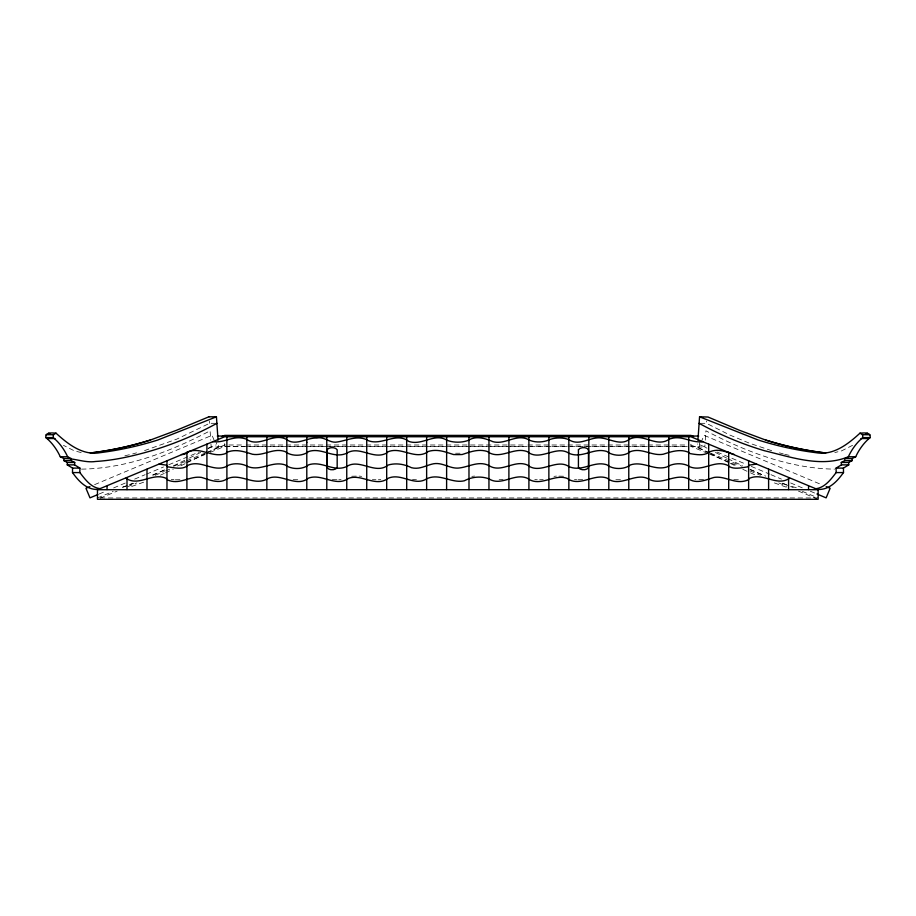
<?xml version="1.0" encoding="UTF-8"?>
<svg xmlns="http://www.w3.org/2000/svg" width="916" height="916" viewBox="0 0 916 916"><rect width="100%" height="100%" fill="white"/><g stroke="black" fill="none" stroke-linecap="round" stroke-linejoin="round"><path stroke-width="0.69" stroke-dasharray="4.58 3.44" d="M709.247 453.054L697.465 447.042L697.683 443.894M706.969 448.153L704.816 447.042L705.034 443.894M705.297 440.149L705.904 430.795C745.521 451.542 789.306 468.557 834.476 469.129M771.673 450.683L749.277 443.149L730.006 435.111L706.419 423.306L706.602 421.062M701.038 442.497L704.049 435.306L821.228 484.518M852.567 445.336L841.541 450.901L834.82 452.55M215.707 423.306L209.581 423.306L176.857 439.096L144.327 450.683M207.943 448.714L211.184 447.042L218.535 447.042L218.317 443.894M218.535 447.042L206.753 453.054M200.673 452.401L189.291 458.103M205.47 453.695L186.898 462.843M173.445 465.797L188.078 458.698M180.796 465.797L185.673 463.427M153.064 475.175L164.559 469.908M160.415 475.175L164.239 473.423M165.521 472.839L173.193 469.324M94.588 484.644L212.054 435.306L215.077 442.497M99.18 493.987L105.752 491.239M113.63 487.93L125.458 482.961M134.652 479.102L145.152 474.683M146.468 474.133L163.54 466.965M168.796 464.755L199.012 452.069M208.207 448.199L216.084 444.89M97.462 497.949L113.195 491.4M122.378 487.575L132.877 483.201M152.548 475.015L164.353 470.103M173.536 466.278L185.341 461.366M186.646 460.817L205.012 453.18M206.329 452.63L224.695 444.993L244.709 444.993M100.084 498.212L117.133 491.113M127.622 486.74L136.805 482.927M155.17 475.278L164.353 471.454M165.67 470.904L169.597 469.267M177.475 465.992L185.341 462.717M186.646 462.179L205.012 454.531M210.256 452.344L224.695 446.344L244.709 446.344M129.763 484.873L133.644 483.282M143.594 482.217L129.728 487.163M127.301 485.64L119.687 487.713M132.648 453.935L136.541 452.848M124.885 455.802L131.354 454.244M553.997 476.366L556.459 476.08M471.877 476.366L474.58 476.068M703.568 479.515L695.072 479.663M338.817 479.778L341.084 479.629M378.319 479.789L380.804 479.629M499.14 479.744L503.102 479.595M351.755 476.24L356.679 476.125M175.334 479.801L181.792 479.675M214.481 479.778L220.527 479.663M539.661 479.744L543.222 479.686M578.076 479.755L583.263 479.675M615.873 479.755L622.433 479.721M700.293 423.306L706.419 423.306M246.141 444.993L284.75 444.993M286.181 444.993L324.802 444.993M326.233 444.993L364.843 444.993M366.274 444.993L404.883 444.993M406.315 444.993L444.924 444.993M446.355 444.993L526.448 444.993M527.879 444.993L566.489 444.993M567.92 444.993L606.529 444.993M607.961 444.993L646.57 444.993M648.001 444.993L686.622 444.993M246.141 446.344L284.75 446.344M286.181 446.344L324.802 446.344M326.233 446.344L364.843 446.344M366.274 446.344L404.883 446.344M406.315 446.344L444.924 446.344M446.355 446.344L526.448 446.344M527.879 446.344L566.489 446.344M567.92 446.344L606.529 446.344M607.961 446.344L646.57 446.344M648.001 446.344L686.622 446.344M697.465 447.042L704.816 447.042M100.313 497.949L816.706 497.949M293.166 479.721L299.727 479.755M372.377 479.686L375.938 479.744M332.336 479.675L337.523 479.755M733.796 479.675L740.265 479.801M558.92 476.125L563.844 476.24M412.498 479.595L416.459 479.744M534.784 479.629L537.28 479.789M574.515 479.629L576.782 479.778M171.258 479.515L173.971 479.709M81.524 469.129C126.694 468.557 170.479 451.542 210.096 430.795L210.703 440.149M359.141 476.08L361.602 476.366M796.313 487.713L787.474 485.262M784.646 454.244L791.115 455.802M81.181 452.55L74.459 450.901L63.433 445.336M779.459 452.848L783.352 453.935M786.272 487.163L772.406 482.217M782.356 483.282L786.237 484.873M690.904 444.993L709.27 452.63M710.587 453.18L742.063 466.278M749.929 469.553L765.673 476.114M782.722 483.201L789.283 485.938M790.6 486.488L793.222 487.575M802.405 491.4L818.137 497.949M707.953 453.443L690.904 446.344L690.904 443.596M709.27 453.981L738.124 465.992M749.929 470.904L760.429 475.278M778.795 482.927L786.661 486.201M798.466 491.113L818.137 499.3M700.03 444.89L706.591 447.649M717.102 452.069L746.002 464.206M751.257 466.404L769.646 474.133M770.951 474.683L781.462 479.102M790.657 482.961L802.485 487.93M810.362 491.239L816.935 493.987M750.158 469.324L762.936 475.175M742.807 469.324L749.196 472.255M750.479 472.839L755.586 475.175M726.709 458.103L715.327 452.401M727.922 458.698L742.555 465.797M729.102 462.843L710.53 453.695M730.327 463.427L735.205 465.797M209.398 421.062L209.581 423.306M210.966 443.894L211.184 447.042M699.458 442.543L699.446 446.447L216.634 446.447L216.634 442.543M224.695 443.596L224.695 446.344M459.992 453.225A44.644 17.29 0 0 1 455.607 453.225"/><path stroke-width="1.37" d="M99.878 488.64C90.799 487.438 85.108 479.286 79.852 472.576L79.91 468.099L74.585 464.87L74.711 462.477L67.36 462.477L63.88 460.622L63.88 458.55L60.296 456.763C56.987 449.596 51.914 442.451 45.8 437.596C44.804 431.699 52.67 433.05 56.013 433.165C67.979 444.123 82.715 455.802 100.096 452.676A638.979 451.828 90 0 0 157.827 440.012L216.439 416.803L218.054 440.149M74.711 462.477L71.23 460.622L71.23 458.55L67.647 456.763L60.296 456.763M608.808 436.749L608.808 489.568M97.68 489.465C86.344 489.785 78.547 480.969 72.501 472.576L72.559 468.099L67.234 464.87L67.36 462.477M306.791 489.568L306.791 442.222M825.774 452.951L823.255 452.676A638.979 451.828 -90 0 1 765.524 440.012L739.475 430.28L708.045 417.032L699.561 416.803L697.946 440.149M67.647 456.763C64.338 449.596 59.265 442.451 53.151 437.596L53.472 434.722L56.013 433.165M699.068 423.306C719.77 434.699 741.674 443.939 764.322 450.683C791.229 457.118 821.377 467.962 848.353 456.763C851.662 449.596 856.735 442.451 862.849 437.596L870.2 437.596C871.196 431.699 863.33 433.05 859.987 433.165C848.021 444.123 833.285 455.802 815.904 452.676A638.979 451.828 -90 0 1 758.173 440.012L699.561 416.803M814.839 488.846C824.526 488.159 830.675 479.652 836.148 472.576L836.09 468.099L841.415 464.87L841.289 462.477L844.77 460.622L844.77 458.55L852.12 458.55L855.704 456.763C859.013 449.596 864.086 442.451 870.2 437.596M90.226 452.951L92.745 452.676A638.979 451.828 -90 0 0 150.476 440.012L176.525 430.28L209.146 416.7M852.12 458.55L852.12 460.622L848.64 462.477L848.766 464.87L843.441 468.099L843.499 472.576C837.453 480.969 829.656 489.785 818.32 489.465M468.981 440.046C476.263 435.524 485.835 438.512 492.888 441.672C505.575 445.107 516.567 433.165 528.875 439.829M266.854 479.114C253.686 486.293 240.221 472.496 226.905 478.908C219.027 484.346 209.524 479.766 201.577 477.442C189.715 475.519 179.811 485.285 167.662 479.995L165.785 478.163C151.999 472.358 138.682 487.003 125.95 478.221M226.905 452.378L225.508 453.592C212.684 458.195 201.76 447.226 188.833 451.474C186.692 453.225 184.414 454.783 181.368 454.496M708.663 452.424C703.545 456.088 695.954 454.588 690.092 453.592L688.695 452.378M468.946 440.115C462.282 442.875 453.317 442.875 446.653 440.115M708.686 452.39C717.537 447.706 726.17 452.035 734.231 454.496M266.899 479.079C279.975 471.637 295.834 488.354 308.394 478.175C321.802 473.045 335.84 487.53 348.458 478.381C361.305 473.4 375.904 487.747 388.04 478.335C401.334 472.393 414.25 486.9 426.753 478.759C439.749 472.713 451.393 483.728 464.343 480.785C471.671 476.824 481.003 475.862 488.938 478.839C501.476 486.797 514.277 472.427 527.547 478.335C539.799 487.701 554.203 473.446 567.141 478.381C579.759 487.53 593.797 473.045 607.205 478.175C619.8 488.377 635.509 471.625 648.734 479.091M548.524 440.104C542.73 442.485 534.566 442.749 528.933 439.886M346.752 466.507C359.496 458.023 375.583 475.312 388.189 465.019C396.159 462.729 404.403 464.172 411.444 467.698C418.955 469.668 424.921 465.981 431.596 464.229C442.165 461.069 449.767 469.633 459.969 467.893C469.37 466.622 478.77 460.679 488.789 465.488C501.247 473.709 514.151 459.26 527.41 465.019C540.016 475.312 556.104 458.034 568.847 466.507M548.501 439.978C554.707 437.493 562.642 437.195 568.847 439.623M226.905 452.344C235.366 448.657 244.377 451.668 252.392 454.244C263.957 456.271 273.449 447.386 285.219 451.622C291.265 456.466 302.635 456.454 308.669 451.519C322.008 447.134 333.47 459.191 346.752 453.237L346.752 489.579M668.737 439.508C655.993 447.947 642.643 432.249 629.258 439.348C621.311 445.691 611.075 439.428 602.385 438.157C590.683 435.787 579.942 447.008 568.859 439.657M216.932 423.306C196.23 434.699 174.326 443.939 151.678 450.683C133.438 455.95 114.798 460.336 95.791 461.458C84.844 463.118 74.643 458.092 63.88 458.55M346.752 466.53C333.47 472.519 321.974 460.416 308.635 464.836C302.566 469.839 291.254 469.633 285.162 464.916C272.121 460.599 260.671 471.625 247.732 466.53C241.824 462.992 231.244 462.58 225.451 466.931C212.272 471.923 200.902 459.385 187.734 465.408C182.799 470.148 173.868 467.595 167.823 466.862L166.162 465.099L159.006 464.08M866.044 433.863L867.337 433.165M89.905 486.614L85.967 488.274L89.986 497.857L97.875 494.548M222.061 436.497L224.695 435.398L690.904 435.398L693.527 436.497M97.462 489.716L224.695 436.749L690.904 436.749L818.137 489.716L818.137 499.3L97.462 499.3L97.462 489.716L818.137 489.716M789.649 478.221C776.917 487.003 763.601 472.358 749.815 478.163L747.937 479.995C735.788 485.285 725.873 475.53 714.022 477.442C706.076 479.755 696.607 484.346 688.706 478.919C675.401 472.473 661.925 486.293 648.734 479.114M756.593 464.08L749.437 465.099L747.777 466.862C741.731 467.595 732.8 470.148 727.865 465.408C714.686 459.385 703.316 471.923 690.137 466.931C683.954 462.534 673.203 462.843 666.974 466.954C654.138 470.996 643.295 460.748 630.437 464.916C624.334 469.702 613.056 469.702 606.965 464.836C593.625 460.416 582.129 472.519 568.847 466.53M209.088 416.803L216.439 416.803M46.121 434.722L53.472 434.722M859.987 433.165L862.529 434.722L869.879 434.722M217.31 436.05L698.713 436.05M45.8 437.596L53.151 437.596M47.632 438.535L54.983 438.535M861.017 438.535L868.368 438.535M848.353 456.763L855.704 456.763M63.88 460.622L71.23 460.622M844.77 460.622L852.12 460.622M841.289 462.477L848.64 462.477M67.234 464.87L74.585 464.87M841.415 464.87L848.766 464.87M72.559 468.099L79.91 468.099M836.09 468.099L843.441 468.099M72.501 472.576L79.852 472.576M836.148 472.576L843.499 472.576M826.209 486.614L830.148 488.274L826.129 497.857L816.935 493.987M366.721 439.703C356.862 435.329 347.187 440.356 337.798 441.901C329.817 443.791 324.791 436.222 316.776 438.054C306.723 437.516 295.547 446.573 286.342 439.348C272.957 432.249 259.606 447.947 246.862 439.508A6.034 2.336 0 0 0 244.446 438.581C233.729 435.329 224.878 442.668 214.493 441.787A18.87 7.305 0 0 1 212.592 441.672M48.663 433.165L49.956 433.863M688.695 452.344C680.233 448.657 671.222 451.668 663.207 454.244C651.642 456.271 642.15 447.386 630.38 451.622C624.46 456.603 612.976 456.283 606.93 451.519C593.591 447.134 582.129 459.191 568.847 453.237L568.847 489.579M367.076 440.104C380.701 446.871 395.941 431.356 408.776 441.386C421.864 446.069 434.299 432.718 446.619 440.046M862.529 434.722L862.849 437.596M808.553 486.373L808.553 489.579M788.596 477.82L788.596 489.579M768.604 469.232L768.604 489.579M748.624 460.668L748.624 489.579M728.689 452.103L728.689 489.579M708.686 444.077L708.686 489.533M688.717 436.749L688.695 489.579M668.76 436.749L668.703 489.579M648.757 436.749L648.734 489.579M628.777 436.749L628.777 489.579M588.828 436.749L588.805 489.579M568.847 436.749L568.847 453.191C556.115 444.718 540.016 461.996 527.421 451.714C513.739 446.241 499.896 460.817 487.197 451.439C478.267 448.691 470.068 451.966 462.156 454.519A44.644 17.29 0 0 1 453.443 454.519C445.531 451.977 437.333 448.691 428.39 451.439C415.704 460.817 401.849 446.298 388.178 451.714L386.689 453.042L386.689 489.579M548.867 436.749L548.867 489.579M528.887 436.749L528.91 489.579M508.918 436.749L508.895 489.579M488.961 436.749L488.949 489.579M468.946 436.749L468.992 489.579M446.653 436.749L446.607 489.579M426.638 436.749L426.638 489.579M406.67 436.749L406.704 489.579M386.712 436.749L386.689 453.042C373.316 460.336 359.519 445.199 346.752 453.191L346.752 436.749M366.732 436.749L366.732 489.579M326.772 436.749L326.794 489.579M306.791 436.749L306.78 442.531M286.822 436.749L286.822 489.579M266.842 436.749L266.854 489.579M246.896 489.579L246.839 436.749M226.882 436.749L226.905 489.579M206.913 444.077L206.913 489.533M186.91 452.103L186.91 489.579M166.975 460.668L166.975 489.579M146.995 469.232L146.995 489.579M127.003 477.82L127.003 489.579M107.035 486.373L107.035 489.579M150.476 440.012A638.979 451.828 90 0 1 92.745 452.676M823.255 452.676A638.979 451.828 90 0 1 765.524 440.012M668.76 439.485A6.034 2.336 0 0 1 671.153 438.581C681.87 435.329 690.721 442.668 701.106 441.787A18.87 7.305 0 0 0 703.007 441.672M578.42 449.745L578.42 467.629C580.137 470.469 587.064 470.618 588.461 467.446L588.473 450.054C587.27 446.722 580.172 446.928 578.42 449.745M327.138 449.619L327.138 467.446C328.535 470.618 335.451 470.469 337.18 467.629L337.168 449.745C335.359 446.928 329.142 446.962 327.138 449.619"/></g></svg>
